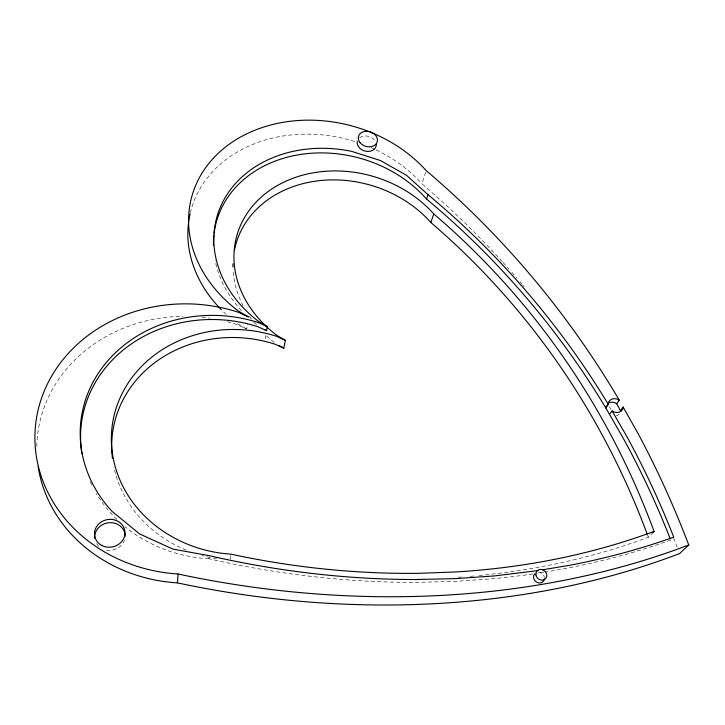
<?xml version="1.0" encoding="UTF-8"?>
<svg xmlns="http://www.w3.org/2000/svg" width="725" height="725" viewBox="0 0 725 725"><rect width="100%" height="100%" fill="white"/><g stroke="black" fill="none" stroke-linecap="round" stroke-linejoin="round"><path stroke-width="0.54" stroke-dasharray="3.62 2.72" d="M532.775 573.964A687.336 500.123 14.7 0 1 492.547 578.758L453.596 581.477L413.839 582.383A687.336 500.123 14.7 0 1 208.99 558.776L209.407 555.703M227.369 321.746A149.522 133.427 2.1 0 1 236.93 324.564L246.718 329.068L247.515 323.54M265.25 338.62L265.758 335.639M230.233 559.238L230.949 555.196M502.271 261.634A1562.52 1172.76 -42.3 0 0 421.95 183.842L426.2 170.593M479.134 575.496A634.393 470.289 14.8 0 0 648.368 537.252L652.654 532.857M237.465 323.758L246.718 329.068M36.812 446.337A149.522 133.427 2.1 0 1 182.954 316.308M202.03 317.16A149.522 133.427 2.1 0 1 209.788 318.139M473.652 576.013A634.393 470.289 14.8 0 1 469.247 576.393M461.517 577.009A634.393 470.289 14.8 0 1 458.191 577.245M647.597 535.168A1120.877 916.427 -39.6 0 1 648.368 537.252M670.752 540.08A687.336 500.123 14.7 0 1 544.828 572.116M543.741 572.288A687.336 500.123 14.7 0 1 537.171 573.312M208.99 558.776A134.198 119.634 5 0 1 125.135 526.794M116.87 519.435A134.198 119.634 5 0 1 96.362 493.517M91.731 484.898A134.198 119.634 5 0 1 89.438 479.85M619.195 414.066A7.83 6.48 33.8 0 1 616.205 415.824M359.546 137.823A9.715 7.558 16.1 0 1 374.662 140.278M274.159 342.318A112.756 93.398 15.8 0 1 264.652 334.162M251.376 319.082A112.756 93.398 15.8 0 1 249.427 316.317M243.147 305.823A112.756 93.398 15.8 0 1 233.042 269.301M216.548 558.712A124.138 111.324 6.8 0 1 202.103 555.549M186.135 550.058A124.138 111.324 6.8 0 1 113.916 467.19M226.182 314.423A132.938 108.705 14.2 0 1 222.14 310.554M190.312 212.824A132.938 108.705 14.2 0 1 355.631 141.792M371.055 147.601A132.938 108.705 14.2 0 1 375.16 149.459M376.175 149.939A132.938 108.705 14.2 0 1 421.95 183.842M503.014 262.459A1562.52 1172.76 -42.3 0 1 508.941 269.057M511.886 272.382A1562.52 1172.76 -42.3 0 1 516.998 278.255M519.907 281.626A1562.52 1172.76 -42.3 0 1 522.072 284.173M522.788 285.025A1562.52 1172.76 -42.3 0 1 524.229 286.728M609.281 406.616A1562.52 1172.76 -42.3 0 1 611.012 409.543M673.57 537.959A1562.52 1172.76 -42.3 0 1 678.002 549.378M256.469 324.401A120.876 99.216 15 0 1 253.822 322.272M241.552 310.708A120.876 99.216 15 0 1 215.117 260.619M538.276 572.215A5.737 5.102 41.4 0 1 544.412 577.508M124.51 539.926A15.234 13.82 -10.3 0 1 105.614 549.949M98.881 546.378A15.234 13.82 -10.3 0 1 95.718 541.874"/><path stroke-width="1.09" d="M620.537 410.558L623.138 407.051L638 433.441A1612.273 1202.403 -42.2 0 1 688.75 544.973L679.588 553.565A739.872 533.908 13.8 0 1 177.444 582.882L178.114 574.01A152.168 135.203 2.6 0 1 37.981 410.558A152.168 135.203 2.6 0 1 238.516 312.33L248.476 316.907L239.069 311.514A135.049 109.747 14.3 0 1 227.36 145.598A135.049 109.747 14.3 0 1 426.2 170.593A1612.273 1202.403 -42.2 0 1 618.624 399.04L619.295 400.236L616.73 403.771L620.555 410.984M81.862 453.551A134.198 119.634 5 0 1 257.701 326.64L266.619 330.654L267.317 326.612L258.916 321.71A121.519 99.533 15 0 1 223.862 199.91A121.519 99.533 15 0 1 351.725 151.389L380.553 160.569L406.498 175.287L428.004 194.672A1353.874 1060.693 -41.8 0 1 608.166 404.133L605.647 407.667L623.645 438.96A1341.078 1052.356 -41.8 0 1 670.344 539.037M112.448 458.445A124.138 111.324 6.8 0 1 275.536 344.384L283.801 348.19L285.378 340.324L277.467 335.784A113.952 94.014 15.8 0 1 265.984 193.167A113.952 94.014 15.8 0 1 433.795 213.929A1140.035 929.894 -39.5 0 1 654.077 531.389L652.654 532.857M605.756 407.196L605.647 407.667A1341.078 1052.356 -41.8 0 0 426.554 199.058A120.876 99.216 15 0 0 299.661 154.597A120.876 99.216 15 0 0 214.129 233.097M608.166 404.133L608.275 403.671A7.875 6.498 33.7 0 1 618.362 399.629L619.295 400.236M426.554 199.058L428.004 194.672M647.207 534.126A1120.877 916.427 -39.6 0 0 430.84 222.466L433.795 213.929M605.774 407.885L608.293 404.36M609.535 414.419L612.081 410.921L613.051 411.564A7.875 6.498 33.7 0 0 623.147 407.477L623.138 407.051M538.186 570.539L494.631 575.913L455.454 578.623L415.479 579.52A690.735 501.328 14.8 0 1 209.407 555.703L172.976 549.124L139.671 533.963L112.13 511.442A134.986 120.151 5.2 0 1 103.557 365.926A134.986 120.151 5.2 0 1 258.345 322.571L267.317 326.612M542.445 569.832L570.004 565.237A690.735 501.328 14.8 0 0 673.752 537.143A1353.874 1060.693 -41.8 0 0 626.291 435.562L612.081 410.921M285.378 340.324L277.022 336.482A125.579 112.284 7.1 0 0 113.499 418.171A125.579 112.284 7.1 0 0 231.13 554.181A640.683 472.646 14.8 0 0 418.814 573.303L455.191 571.989A640.683 472.646 14.8 0 0 654.077 531.389M278.907 345.381L283.801 348.19M264.761 329.576L266.619 330.654M616.73 403.771L615.797 403.163A7.83 6.48 33.8 0 0 608.474 403.055M376.266 144.203A9.715 7.558 16.1 0 1 366.089 151.271A9.715 7.558 16.1 0 1 357.343 141.139M232.97 267.099A112.756 93.398 15.8 0 1 232.97 263.8M234.519 249.835A112.756 93.398 15.8 0 1 316.009 181.078A112.756 93.398 15.8 0 1 430.84 222.466M221.361 309.765A132.938 108.705 14.2 0 1 190.068 213.893M177.444 582.882A149.522 133.427 2.1 0 1 38.144 466.51M213.458 245.313A120.876 99.216 15 0 1 213.875 235.299M688.75 544.973A750.837 537.714 13.9 0 1 178.114 574.01M544.412 578.912A5.737 5.102 41.4 0 1 536.89 582.311A5.737 5.102 41.4 0 1 534.66 573.838M94.803 538.367A15.234 13.82 -10.3 0 1 109.33 522.689A15.234 13.82 -10.3 0 1 125.108 536.337M359.881 142.472A9.769 7.576 16.1 0 0 376.502 143.378A9.769 7.576 16.1 0 0 367.194 131.307A9.769 7.576 16.1 0 0 359.881 142.472M535.893 574.843A5.773 5.129 41.3 0 0 544.702 579.402A5.773 5.129 41.3 0 0 543.433 570.022A5.773 5.129 41.3 0 0 535.893 574.843M101.799 545.445A15.325 13.893 -10.1 0 0 125.008 533.111A15.325 13.893 -10.1 0 0 102.37 521.311A15.325 13.893 -10.1 0 0 101.799 545.445"/></g></svg>
